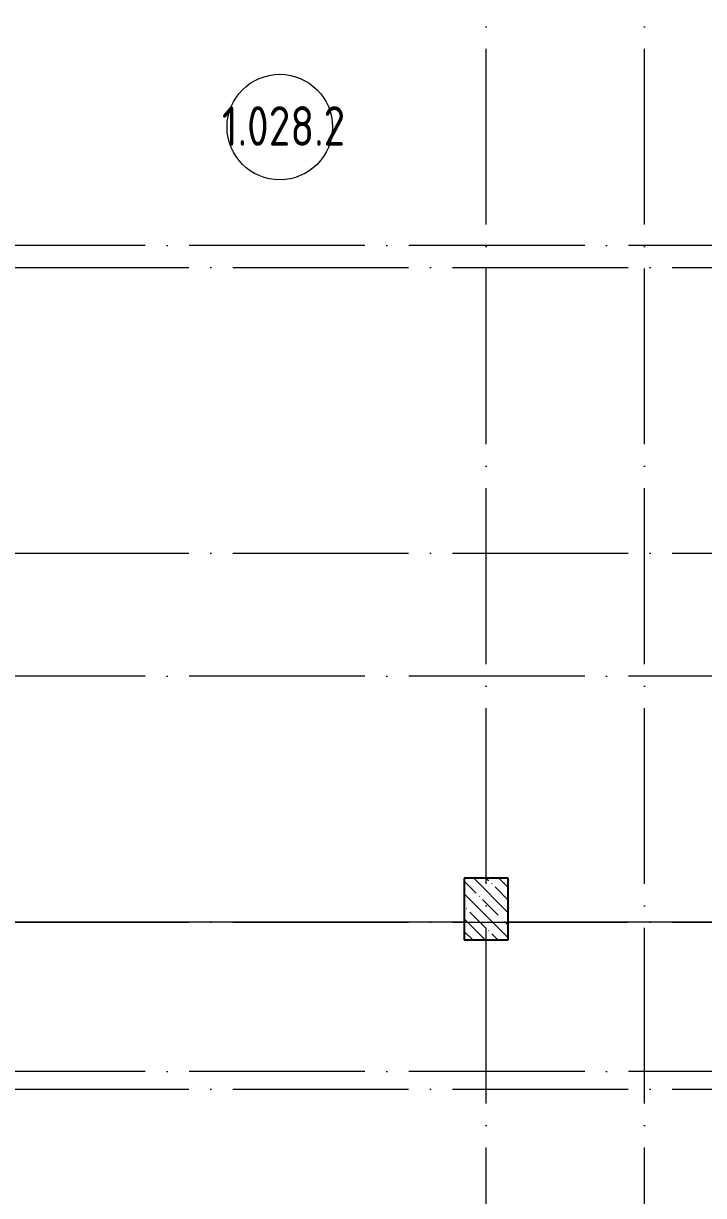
# Model space of a CAD drawing. Header units: millimetres. Extents: x -592259 to 288321, y -552984 to 293768.
# Drawn here: x 154144 to 161881, y -95770 to -82434 of the extents above; entities that cross this region are included whole.
import ezdxf

# ---------------------------------------------------------------- set-up
doc = ezdxf.new("R2010")
doc.units = ezdxf.units.MM
doc.linetypes.add('ADSK_Линия сетки', pattern=[2500, 2000, -250, 0, -250])
for name, color, linetype, lineweight in [('A-AREA-____-IDEN', 250, 'Continuous', 9), ('A-FLOR-____-OTLN', 250, 'Continuous', 9), ('S-COLS-____-MCUT', 250, 'Continuous', 25), ('S-COLS-____-OTLN', 250, 'Continuous', 9), ('S-GRID-____-OTLN', 250, 'Continuous', 9)]:
    doc.layers.add(name, color=color, linetype=linetype, lineweight=lineweight)
doc.styles.add('ISOCPEUR', font='isocpeur.ttf', dxfattribs={"width": 0.8, "height": 100})

# ---------------------------------------------------------------- blocks, each defined once
blk = doc.blocks.new('AAR_СКБ_Марка_Помещения_мал - Номер-28977439-АР1_Кладочный план 2 этажа С2и3')
at = {"layer": 'A-AREA-____-IDEN'}
blk.add_circle((-0.028, 0), 3, dxfattribs=at)

msp = doc.modelspace()

# ---------------------------------------------------------------- hatches: boundary and pattern name
at = {"layer": 'S-COLS-____-OTLN', "lineweight": 5}
h = msp.add_hatch(dxfattribs=at)
h.set_pattern_fill('FP_40', color=256, style=0, pattern_type=2)
h.set_pattern_definition([(135, (28708.77, -120984.93), (-142.5612, -142.5612), []), (135, (28851.33, -120984.93), (-142.5612, -142.5612), [252.016, -50.403, 3.353, -47.05])])
h.paths.add_polyline_path([(159158.7503, -92859.9342), (159658.7503, -92859.9342), (159658.7503, -92159.9342), (159158.7503, -92159.9342), (159158.7503, -92266.7168)])

# ---------------------------------------------------------------- linework, layer by layer
at = {"layer": 'A-FLOR-____-OTLN'}
for p, q in [((159158.7503, -92659.9338), (153658.7503, -92659.9338)), ((165008.7503, -92659.9338), (159658.7503, -92659.9338))]:
    msp.add_line(p, q, dxfattribs=at)
at = {"layer": 'S-COLS-____-MCUT'}
for p, q in [((159658.7503, -92159.9342), (159158.7503, -92159.9342)), ((159158.7503, -92159.9342), (159158.7503, -92859.9342)), ((159658.7503, -92859.9342), (159658.7503, -92159.9342)), ((159158.7503, -92859.9342), (159658.7503, -92859.9342))]:
    msp.add_line(p, q, dxfattribs=at)
at = {"layer": 'S-GRID-____-OTLN', "linetype": 'ADSK_Линия сетки'}
for p, q in [((159408.7722, -124723.7741), (159408.7722, -59782.9296)), ((161208.7722, -124723.7741), (161208.7722, -59782.9296)), ((185529.6518, -84959.9342), (128028.7722, -84959.9342)), ((94022.7944, -85209.9342), (184259.6518, -85209.9342)), ((94022.7944, -88459.9342), (185529.6518, -88459.9342)), ((185529.6518, -89859.9342), (128028.7722, -89859.9342)), ((94022.7944, -92659.9342), (185529.6518, -92659.9342)), ((185529.6518, -94359.9342), (128028.7722, -94359.9342)), ((94022.7944, -94559.9342), (184259.6518, -94559.9342))]:
    msp.add_line(p, q, dxfattribs=at)

# ---------------------------------------------------------------- block references
at = {"layer": 'A-AREA-____-IDEN', "xscale": 200, "yscale": 200, "zscale": 99.99999999999993}
msp.add_blockref('AAR_СКБ_Марка_Помещения_мал - Номер-28977439-АР1_Кладочный план 2 этажа С2и3', (157065.5637, -83612.4611), dxfattribs=at)

# ---------------------------------------------------------------- texts
at = {"layer": 'A-AREA-____-IDEN', "insert": (156401.2463, -83375.5113), "char_height": 450, "width": 820.928, "attachment_point": 1, "style": 'ISOCPEUR'}
msp.add_mtext('1.028.2', dxfattribs=at)

doc.saveas('drawing.dxf')
